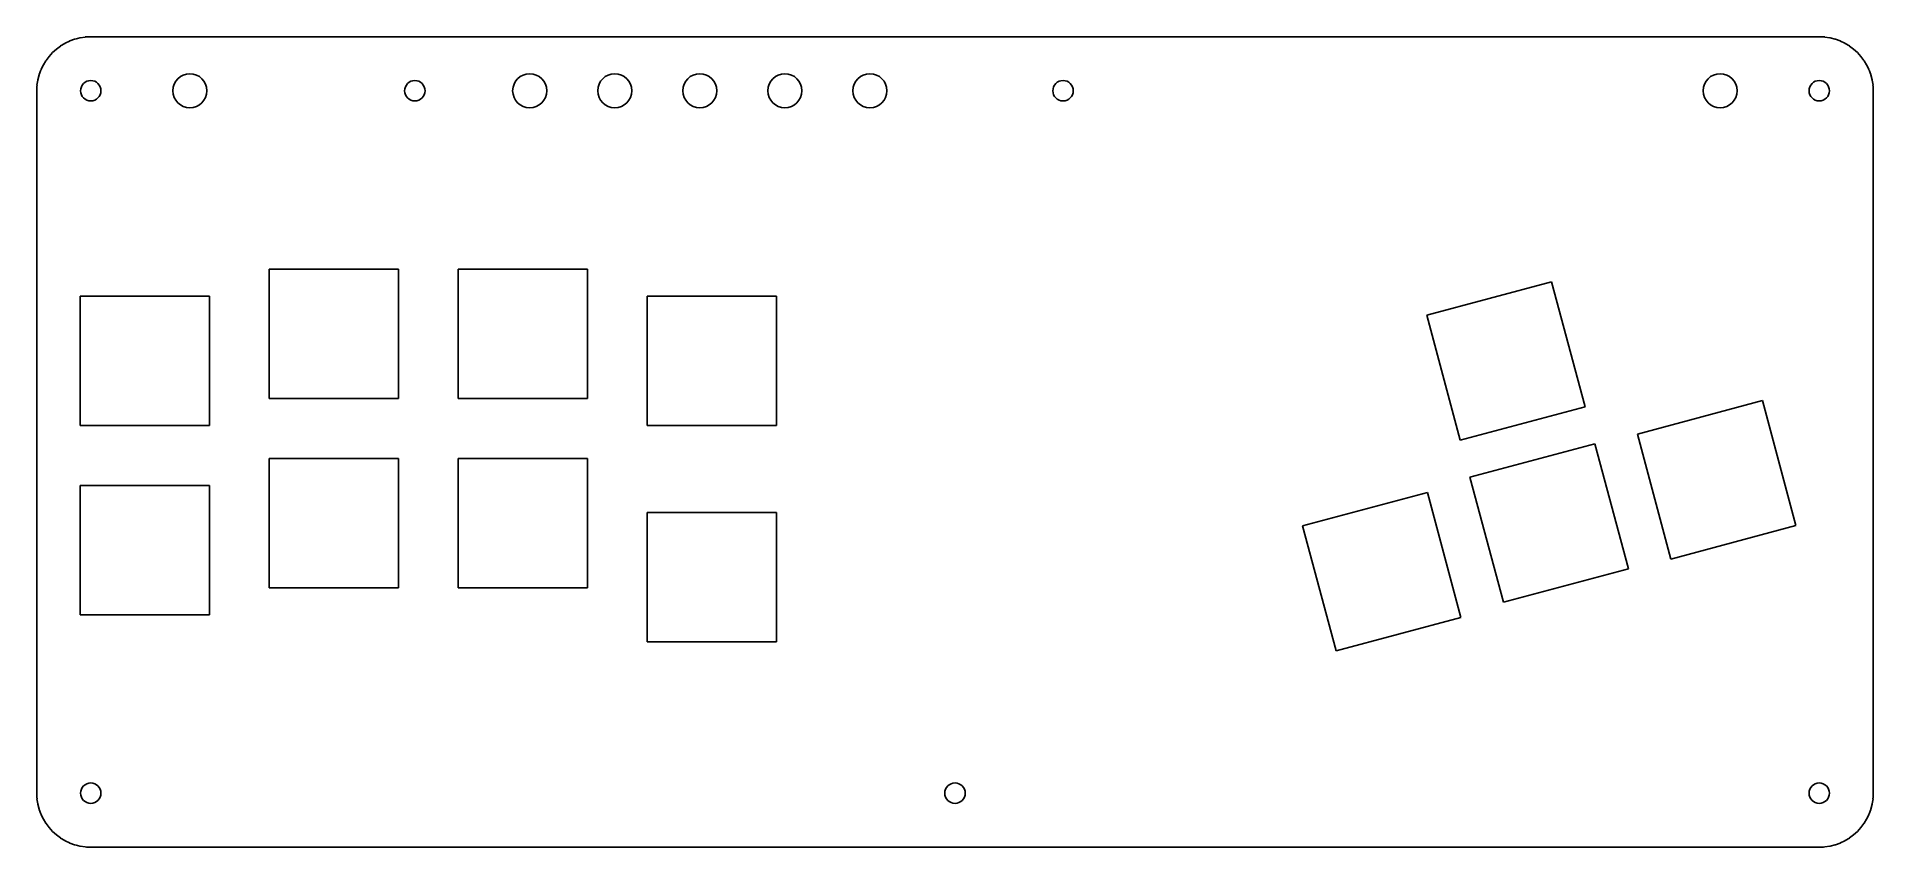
# Model space of a CAD drawing. Extents: x -108 to 108, y -48 to 48.
import ezdxf

# ---------------------------------------------------------------- set-up
doc = ezdxf.new("R2010")
doc.units = 0
doc.header["$MEASUREMENT"] = 0
doc.layers.add('VISIBLE', color=7, linetype='CONTINUOUS')

msp = doc.modelspace()

# ---------------------------------------------------------------- linework, layer by layer
at = {"layer": 'VISIBLE'}
for p, q in [((-102.26, 47.59), (-102.86, 47.5)), ((101.55, 47.63), (-101.55, 47.63)), ((-101.55, 47.63), (-101.55, 47.62)), ((102.86, 47.5), (102.26, 47.59)), ((-106.09, 45.77), (-106.5, 45.32)), ((-105.64, 46.17), (-106.09, 45.77)), ((-105.16, 46.53), (-105.64, 46.18)), ((-105.64, 46.18), (-105.64, 46.17)), ((-104.65, 46.85), (-105.14, 46.55)), ((-104.1, 47.11), (-104.6, 46.87)), ((-103.52, 47.33), (-104.04, 47.14)), ((-102.9, 47.49), (-103.45, 47.35)), ((103.46, 47.35), (102.9, 47.49)), ((104.04, 47.14), (103.52, 47.33)), ((104.6, 46.87), (104.1, 47.11)), ((105.14, 46.55), (104.65, 46.85)), ((105.64, 46.18), (105.16, 46.53)), ((105.64, 46.17), (105.64, 46.18)), ((106.09, 45.77), (105.64, 46.17)), ((106.5, 45.32), (106.09, 45.77)), ((-107.46, 43.71), (-107.65, 43.2)), ((-107.2, 44.28), (-107.44, 43.78)), ((-106.87, 44.81), (-107.17, 44.32)), ((-106.5, 45.31), (-106.86, 44.84)), ((-106.5, 45.32), (-106.5, 45.31)), ((106.5, 45.31), (106.5, 45.32)), ((106.86, 44.84), (106.5, 45.31)), ((107.17, 44.32), (106.87, 44.81)), ((107.44, 43.78), (107.19, 44.28)), ((107.65, 43.2), (107.46, 43.71)), ((-107.95, 41.22), (-107.95, -41.22)), ((-107.82, 42.53), (-107.92, 41.93)), ((-107.67, 43.13), (-107.81, 42.58)), ((107.81, 42.58), (107.67, 43.13)), ((107.92, 41.93), (107.82, 42.53)), ((107.95, -41.22), (107.95, 41.22)), ((107.95, 41.22), (107.95, 41.22)), ((-80.63, 20.3), (-80.63, 5.1)), ((-65.43, 20.3), (-80.63, 20.3)), ((-65.43, 5.1), (-65.43, 20.3)), ((-58.4, 20.3), (-58.4, 5.1)), ((-43.2, 20.3), (-58.4, 20.3)), ((-43.2, 5.1), (-43.2, 20.3)), ((70.14, 18.83), (55.46, 14.9)), ((74.08, 4.15), (70.14, 18.83)), ((-102.85, 17.13), (-102.85, 1.93)), ((-87.65, 17.13), (-102.85, 17.13)), ((-87.65, 1.93), (-87.65, 17.13)), ((-36.18, 17.15), (-36.18, 1.95)), ((-20.98, 17.15), (-36.18, 17.15)), ((-20.98, 1.95), (-20.98, 17.15)), ((55.46, 14.9), (59.4, 0.22)), ((-80.63, 5.1), (-65.43, 5.1)), ((-58.4, 5.1), (-43.2, 5.1)), ((94.91, 4.86), (80.23, 0.93)), ((98.84, -9.82), (94.91, 4.86)), ((59.4, 0.22), (74.08, 4.15)), ((-102.85, 1.93), (-87.65, 1.93)), ((-36.18, 1.95), (-20.98, 1.95)), ((80.23, 0.93), (84.16, -13.75)), ((-80.63, -1.92), (-80.63, -17.12)), ((-65.43, -1.92), (-80.63, -1.92)), ((-65.43, -17.12), (-65.43, -1.92)), ((-58.4, -1.92), (-58.4, -17.12)), ((-43.2, -1.92), (-58.4, -1.92)), ((-43.2, -17.12), (-43.2, -1.92)), ((75.22, -0.22), (60.54, -4.15)), ((79.16, -14.9), (75.22, -0.22)), ((60.54, -4.15), (64.48, -18.83)), ((-102.85, -5.1), (-102.85, -20.3)), ((-87.65, -5.1), (-102.85, -5.1)), ((-87.65, -20.3), (-87.65, -5.1)), ((55.54, -5.93), (40.86, -9.87)), ((59.47, -20.61), (55.54, -5.93)), ((-36.18, -8.27), (-36.18, -23.47)), ((-20.98, -8.27), (-36.18, -8.27)), ((-20.98, -23.47), (-20.98, -8.27)), ((40.86, -9.87), (44.79, -24.55)), ((84.16, -13.75), (98.84, -9.82)), ((64.48, -18.83), (79.16, -14.9)), ((-80.63, -17.12), (-65.43, -17.12)), ((-58.4, -17.12), (-43.2, -17.12)), ((-102.85, -20.3), (-87.65, -20.3)), ((44.79, -24.55), (59.47, -20.61)), ((-36.18, -23.47), (-20.98, -23.47)), ((-107.92, -41.93), (-107.82, -42.53)), ((-107.81, -42.58), (-107.67, -43.13)), ((107.67, -43.13), (107.81, -42.58)), ((107.82, -42.53), (107.92, -41.93)), ((107.95, -41.22), (107.95, -41.22)), ((-107.65, -43.2), (-107.46, -43.71)), ((-107.44, -43.78), (-107.2, -44.28)), ((-107.17, -44.32), (-106.87, -44.81)), ((-106.86, -44.84), (-106.5, -45.31)), ((-106.5, -45.31), (-106.5, -45.32)), ((-106.5, -45.32), (-106.09, -45.77)), ((106.09, -45.77), (106.5, -45.32)), ((106.5, -45.31), (106.86, -44.83)), ((106.5, -45.32), (106.5, -45.31)), ((106.87, -44.81), (107.17, -44.32)), ((107.19, -44.28), (107.44, -43.78)), ((107.46, -43.71), (107.65, -43.2)), ((-106.09, -45.77), (-105.64, -46.17)), ((-105.64, -46.17), (-105.64, -46.18)), ((-105.64, -46.18), (-105.16, -46.53)), ((-105.14, -46.55), (-104.65, -46.85)), ((-104.6, -46.87), (-104.1, -47.11)), ((-104.04, -47.14), (-103.52, -47.33)), ((-103.45, -47.35), (-102.9, -47.49)), ((102.9, -47.49), (103.46, -47.35)), ((103.52, -47.33), (104.04, -47.14)), ((104.1, -47.11), (104.6, -46.87)), ((104.65, -46.85), (105.14, -46.55)), ((105.16, -46.53), (105.64, -46.18)), ((105.64, -46.17), (106.09, -45.77)), ((105.64, -46.18), (105.64, -46.17)), ((-102.86, -47.5), (-102.26, -47.59)), ((-101.55, -47.62), (-101.55, -47.62)), ((-101.55, -47.62), (101.55, -47.62)), ((102.26, -47.59), (102.86, -47.5))]:
    msp.add_line(p, q, dxfattribs=at)
for centre, radius in [((-89.95, 41.28), 2), ((-50, 41.28), 2), ((-40, 41.28), 2), ((-30, 41.28), 2), ((-20, 41.28), 2), ((-10, 41.28), 2), ((89.95, 41.28), 2), ((-101.6, 41.28), 1.2), ((-63.5, 41.28), 1.2), ((12.7, 41.28), 1.2), ((101.6, 41.28), 1.2), ((-101.6, -41.27), 1.2), ((0, -41.27), 1.2), ((101.6, -41.27), 1.2)]:
    msp.add_circle(centre, radius, dxfattribs=at)
for centre, start, end in [((-101.6, 41.28), 101.4011, 101.8588), ((-101.6, 41.28), 89.542, 95.9599), ((101.6, 41.28), 84.0458, 90.4577), ((101.6, 41.28), 78.1439, 78.5951), ((-101.6, 41.28), 123.8752, 124.1023), ((-101.6, 41.28), 118.2353, 118.6817), ((-101.6, 41.28), 112.5962, 113.2038), ((-101.6, 41.28), 106.9842, 107.6127), ((101.6, 41.28), 72.3922, 73.0104), ((101.6, 41.28), 66.7912, 67.4087), ((101.6, 41.28), 61.3134, 61.7705), ((101.6, 41.28), 55.9046, 56.119), ((-101.6, 41.28), 162.3896, 163.0121), ((-101.6, 41.28), 156.7876, 157.4112), ((-101.6, 41.28), 151.3055, 151.7793), ((-101.6, 41.28), 145.8965, 146.127), ((101.6, 41.28), 33.8775, 34.0993), ((101.6, 41.28), 28.2375, 28.6788), ((101.6, 41.28), 22.5924, 23.2074), ((101.6, 41.28), 16.981, 17.6171), ((-101.6, 41.28), 174.0448, 180.4577), ((-101.6, 41.28), 168.1422, 168.596), ((101.6, 41.28), 11.4097, 11.8523), ((101.6, 41.28), 359.5423, 5.9495), ((-101.6, -41.27), 179.5423, 185.957), ((-101.6, -41.27), 191.4024, 191.8593), ((-101.6, -41.27), 196.9864, 197.6118), ((101.6, -41.27), 342.3836, 343.0185), ((101.6, -41.27), 348.1482, 348.5901), ((101.6, -41.27), 354.0505, 0.4578), ((-101.6, -41.27), 202.5867, 203.2144), ((-101.6, -41.27), 208.2195, 208.6955), ((-101.6, -41.27), 213.871, 214.1054), ((101.6, -41.27), 325.9007, 326.1225), ((101.6, -41.27), 331.3222, 331.7617), ((101.6, -41.27), 336.7927, 337.4076), ((-101.6, -41.27), 235.8957, 236.1268), ((-101.6, -41.27), 241.3179, 241.7649), ((-101.6, -41.27), 246.7942, 247.4059), ((-101.6, -41.27), 252.3852, 253.0177), ((-101.6, -41.27), 258.1411, 258.5989), ((101.6, -41.27), 281.4067, 281.8542), ((101.6, -41.27), 286.9897, 287.6072), ((101.6, -41.27), 292.6023, 293.1976), ((101.6, -41.27), 298.2424, 298.6749), ((101.6, -41.27), 303.8862, 304.0908), ((-101.6, -41.27), 264.0382, 270.458), ((101.6, -41.27), 269.5423, 275.9542)]:
    msp.add_arc(centre, 6.35, start, end, dxfattribs=at)

doc.saveas('drawing.dxf')
